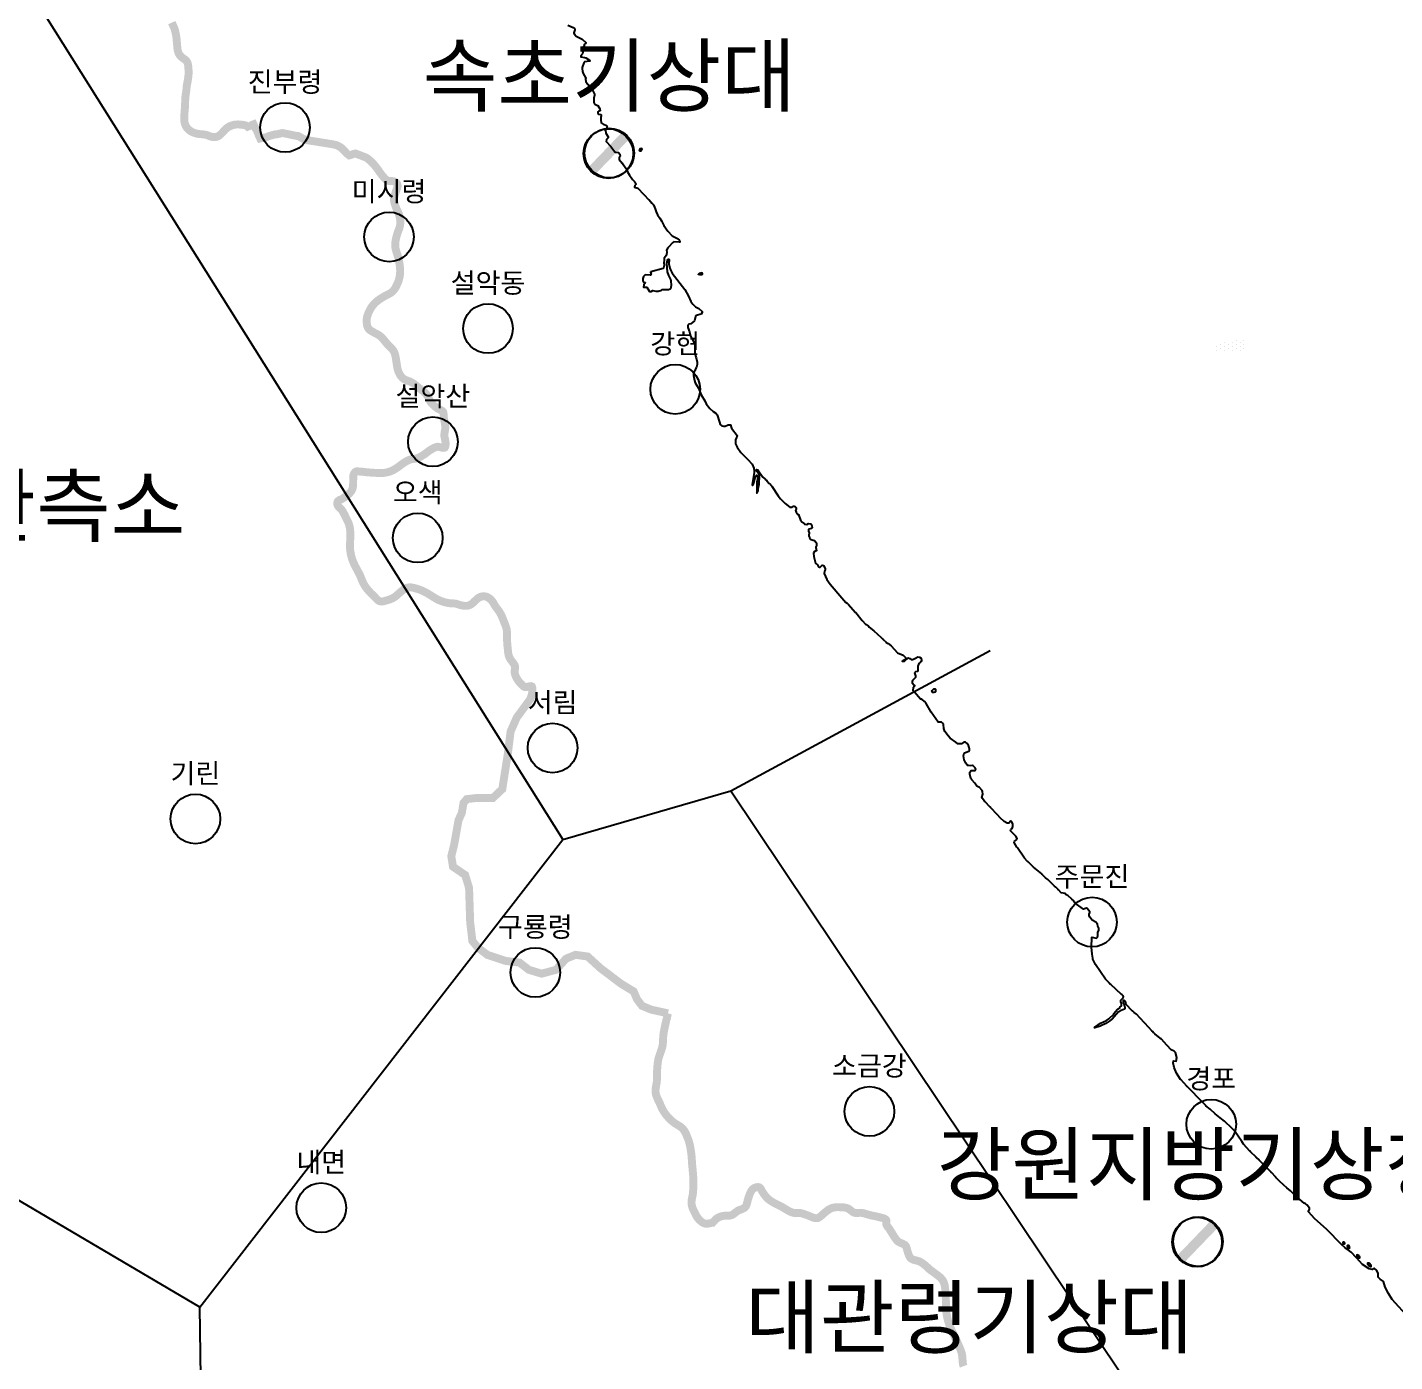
# Model space of a CAD drawing. Header units: millimetres. Extents: x -954552 to 1497340, y -301250 to 736091.
# Drawn here: x 307355 to 376307, y 468051 to 535335 of the extents above; entities that cross this region are included whole.
import ezdxf
from ezdxf.enums import TextEntityAlignment as Align

# ---------------------------------------------------------------- set-up
doc = ezdxf.new("R2010")
doc.units = ezdxf.units.MM
for name, color, linetype in [('2121', 7, 'Continuous'), ('2122', 7, 'Continuous'), ('2411', 7, 'Continuous'), ('AWS', 4, 'Continuous'), ('AWS명', 2, 'Continuous'), ('EL', 2, 'Continuous'), ('Point', 1, 'Continuous'), ('관측소명', 3, 'Continuous'), ('기상청', 1, 'Continuous'), ('티센', 6, 'Continuous')]:
    doc.layers.add(name, color=color, linetype=linetype)
doc.styles.get("Standard").update_dxf_attribs({"font": ''})
doc.styles.get('Standard').set_extended_font_data('Gulim')

# ---------------------------------------------------------------- blocks, each defined once
blk = doc.blocks.new('관측소(기상청)')
at = {"layer": '기상청', "const_width": 500}
blk.add_lwpolyline([(821, 874), (-914, -926)], dxfattribs=at)
at = {"layer": '기상청'}
blk.add_circle((-46, -26), 1250, dxfattribs=at)

msp = doc.modelspace()

# ---------------------------------------------------------------- linework, layer by layer
at = {"color": 0}
for p, q in [((367328, 519230), (367328, 519230)), ((367525, 519328), (367525, 519328)), ((367722, 519427), (367722, 519427)), ((367722, 519230), (367722, 519230)), ((367919, 519328), (367919, 519328)), ((368116, 519427), (368116, 519427)), ((368116, 519230), (368116, 519230)), ((368313, 519525), (368313, 519525)), ((368313, 519328), (368313, 519328)), ((368510, 519427), (368510, 519427)), ((368510, 519230), (368510, 519230)), ((368706, 519525), (368706, 519525)), ((368706, 519328), (368706, 519328)), ((367328, 519033), (367328, 519033)), ((367525, 519131), (367525, 519131)), ((367722, 519033), (367722, 519033)), ((367919, 519131), (367919, 519131)), ((368116, 519033), (368116, 519033)), ((368313, 519131), (368313, 519131)), ((368510, 519033), (368510, 519033)), ((368706, 519131), (368706, 519131))]:
    msp.add_line(p, q, dxfattribs=at)
at = {"layer": '2121', "color": 7}
for points in [[(334609, 535439), (334886, 535319), (334943, 535273), (334968, 535246), (334969, 535208), (334923, 535115), (334915, 535057), (334929, 535000), (335031, 534884), (335342, 534744), (335530, 534555), (335518, 534530), (335431, 534473), (335440, 534366), (335316, 534302), (335318, 534177), (335370, 534059), (335347, 534006), (335282, 533924), (335265, 533890), (335274, 533845), (335445, 533815), (335512, 533792), (335702, 533678), (335728, 533643), (335728, 533625), (335459, 533604), (335460, 533592), (335411, 533541), (335334, 533316), (335328, 533258), (335328, 533258), (335349, 533109), (335376, 533009), (335512, 532768), (335506, 532714), (335514, 532612), (335617, 532457), (335738, 532344), (335750, 532344), (335784, 532302), (335958, 531963), (335964, 531920), (335917, 531756), (335914, 531537), (335953, 531470), (335985, 531439), (336129, 531391), (336220, 531224), (336234, 531131), (336221, 531117), (336181, 531110), (336129, 531073), (336117, 531054), (336118, 531003), (336143, 530966), (336173, 530951), (336275, 530941), (336294, 530926), (336299, 530869), (336282, 530787), (336274, 530663), (336293, 530516), (336293, 530516), (336294, 530513), (336392, 530454), (336415, 530450), (336558, 530382), (336599, 530312), (336556, 530255), (336556, 530231), (336544, 530230), (336485, 530175), (336507, 530151), (336523, 529998), (336638, 529819), (336639, 529769), (336553, 529687), (336549, 529574), (336785, 529328), (336989, 529060), (337008, 529045), (337158, 529017), (337235, 528946), (337243, 528836), (337227, 528833), (337194, 528780), (337208, 528667), (337345, 528492), (337362, 528486), (337362, 528474), (337579, 528175), (337620, 528043), (337718, 527875), (337831, 527721), (337831, 527721), (337876, 527657), (337976, 527554), (338016, 527494), (338037, 527407), (337992, 527368), (337979, 527276), (338140, 527222), (338430, 526919), (338451, 526909), (338694, 526641), (338706, 526638), (338847, 526465), (338860, 526463), (338860, 526450), (338924, 526379), (338981, 526270), (339007, 526177), (339068, 526026), (339138, 525889), (339255, 525719), (339332, 525577), (339346, 525575), (339354, 525542), (339460, 525348), (339659, 525058), (339876, 524827), (340169, 524676), (340217, 524633), (340262, 524534), (340262, 524509), (340250, 524506), (340250, 524506), (339951, 524516), (339913, 524491), (339913, 524478), (339900, 524478), (339677, 524233), (339649, 524218), (339588, 524091), (339597, 523992), (339592, 523879), (339580, 523867), (339581, 523848), (339477, 523689), (339461, 523603), (339450, 523452), (339464, 523319), (339449, 523295), (339430, 523186), (339417, 523170), (338789, 523009), (338777, 522993), (338810, 522871), (338767, 522830), (338511, 522851), (338425, 522771), (338389, 522677), (338391, 522552), (338430, 522490), (338505, 522470), (338518, 522454), (338496, 522432), (338497, 522413), (338497, 522413), (338444, 522359), (338419, 522235), (338459, 522241), (338597, 522231), (338726, 522008), (338807, 522016), (338893, 522067), (339057, 522032), (339169, 522034), (339330, 522087), (339361, 522110), (339692, 522119), (339773, 522154), (339815, 522214), (339832, 522327), (339824, 522534), (339809, 522620), (339699, 522818), (339645, 523005), (339600, 523448), (339653, 523636), (339665, 523649), (339702, 523646), (339722, 523625), (339701, 523412), (339749, 523188), (339781, 523101), (339865, 522943), (340505, 522108), (340698, 521774), (340821, 521507), (340821, 521507), (340918, 521372), (341057, 521249), (341222, 521164), (341380, 521011), (341381, 520948), (341333, 520879), (341084, 520806), (341084, 520793), (341066, 520774), (341053, 520774), (341047, 520754), (340995, 520529), (340813, 520386), (340719, 520362), (340680, 520336), (340668, 520292), (340663, 520195), (340748, 519974), (340796, 519757), (340983, 519423), (341010, 519324), (341008, 519065), (341018, 518886), (341081, 518673), (341138, 518457), (341136, 518334), (341105, 518200), (341036, 518082), (341036, 518063), (341011, 518020), (340977, 517985), (340977, 517985), (340954, 517823), (340953, 517782), (340994, 517534), (341037, 517406), (341198, 517146), (341336, 516811), (341523, 516494), (341593, 516353), (341772, 516122), (341938, 515959), (342070, 515886), (342146, 515800), (342256, 515421), (342299, 515310), (342375, 515243), (342457, 515219), (342551, 515227), (342699, 515285), (342818, 515284), (342858, 515125), (343153, 514750), (343129, 514667), (343110, 514648), (343063, 514529), (343063, 514351), (343072, 514335), (343150, 514165), (343341, 513900), (343660, 513570), (343679, 513563), (343685, 513544), (343685, 513544), (343909, 513310), (343994, 513109), (344007, 512956), (344010, 512881), (343907, 512273), (343916, 512231), (343954, 512267), (343989, 512360), (344052, 512616), (344065, 512628), (344082, 512685), (344131, 512749), (344175, 512734), (344183, 512708), (344184, 512543), (344144, 512411), (344146, 512105), (344135, 512024), (344150, 511849), (344207, 511956), (344206, 512056), (344264, 512296), (344281, 512732), (344268, 512745), (344249, 512814), (344128, 512961), (344120, 513042), (344195, 513018), (344452, 512660), (344543, 512565), (344555, 512565), (344555, 512565), (344593, 512516), (344605, 512516), (344631, 512479), (344643, 512479), (344649, 512460), (344765, 512336), (344820, 512294), (344827, 512274), (344839, 512274), (344895, 512203), (345212, 511712), (345343, 511552), (345417, 511474), (345474, 511430), (345474, 511417), (345568, 511324), (345809, 511141), (345916, 511136), (345983, 511188), (346030, 511185), (346078, 511167), (346114, 511127), (346120, 511084), (346119, 511045), (346104, 511010), (346097, 510977), (346103, 510932), (346126, 510890), (346172, 510823), (346215, 510773), (346241, 510773), (346241, 510773), (346352, 510485), (346429, 510384), (346539, 510297), (346549, 510276), (346656, 510268), (346754, 510323), (346861, 510306), (346887, 510266), (346919, 510198), (346927, 510098), (346915, 510098), (346915, 510079), (346897, 510060), (346759, 510033), (346747, 510020), (346743, 509933), (346788, 509851), (346789, 509796), (346765, 509758), (346772, 509684), (346785, 509671), (346819, 509549), (346862, 509510), (347051, 509463), (347124, 509378), (347154, 509302), (347156, 509171), (347121, 509135), (347120, 509101), (347154, 508930), (347048, 508900), (347048, 508900), (347000, 508825), (347009, 508650), (347109, 508321), (347219, 508210), (347225, 508191), (347293, 508111), (347343, 508119), (347435, 508213), (347499, 508199), (347589, 508041), (347590, 507972), (347547, 507916), (347543, 507791), (347673, 507499), (347846, 507253), (348427, 506562), (348637, 506329), (348660, 506325), (348660, 506312), (348700, 506293), (348759, 506224), (349102, 505852), (349140, 505823), (349446, 505431), (349644, 505228), (349656, 505229), (349656, 505216), (349765, 505137), (349777, 505137), (349802, 505087), (350044, 504898), (350044, 504898), (350404, 504564), (350497, 504483), (350509, 504484), (350516, 504465), (350659, 504334), (350672, 504334), (350672, 504322), (350773, 504257), (350919, 504139), (351231, 503794), (351527, 503677), (351648, 503545), (351648, 503507), (351575, 503428), (351521, 503406), (351475, 503371), (351595, 503375), (351767, 503534), (351853, 503509), (351924, 503459), (351993, 503457), (352038, 503468), (352217, 503567), (352241, 503590), (352353, 503582), (352429, 503528), (352438, 503403), (352426, 503364), (352396, 503337), (352396, 503324), (352309, 503263), (352309, 503263), (352261, 503117), (352253, 502869), (352241, 502856), (352141, 502835), (352105, 502803), (352100, 502780), (352146, 502635), (352141, 502548), (351993, 502395), (351975, 502351), (351976, 502289), (352078, 502165), (352091, 502166), (352098, 502147), (352098, 502116), (352025, 502027), (352016, 501919), (352088, 501810)], [(377045, 470240), (376188, 471178), (375997, 471484), (375822, 471800), (375746, 472090), (375577, 472204), (375479, 472308), (375479, 472499), (375402, 472652), (375266, 472772), (375266, 472772), (375179, 472693), (375179, 472693), (375015, 472727), (374680, 472953), (374680, 472953), (374381, 473283), (374115, 473569), (373792, 473802), (373638, 473941), (372866, 474730), (372289, 475246), (371968, 475599), (371955, 475624), (372012, 475746), (372018, 475799), (371903, 475937), (371866, 475952), (371816, 476002), (371746, 476044), (371518, 476221), (371371, 476350), (371048, 476671), (370865, 476820), (370726, 476958), (370497, 477153), (370331, 477325), (370319, 477353), (370097, 477593), (370084, 477596), (370084, 477608), (369899, 477796), (369887, 477796), (369874, 477822), (369747, 477953), (369734, 477953), (369734, 477965), (369734, 477965), (369722, 477965), (369475, 478208), (369474, 478220), (369335, 478346), (369323, 478346), (369316, 478365), (369043, 478637), (369042, 478649), (369011, 478673), (368692, 479026), (368593, 479147), (368233, 479683), (368118, 479815), (367730, 480176), (367513, 480344), (367251, 480541), (367003, 480788), (366788, 480959), (366788, 480972), (366642, 481104), (365836, 481919), (365823, 481922), (365823, 481935), (365530, 482272), (365510, 482283), (365313, 482590), (365184, 482890), (365144, 483122), (365153, 483223), (365288, 483197), (365322, 483395), (365259, 483647), (365183, 483709), (365038, 483781), (364843, 483986), (364816, 484004), (364816, 484016), (364543, 484314), (364530, 484317), (364524, 484336), (364488, 484353), (364481, 484371), (364219, 484580), (364147, 484656), (364135, 484656), (364128, 484675), (364065, 484727), (363911, 484895), (363480, 485371), (363292, 485566), (363172, 485651), (363096, 485730), (363084, 485729), (363077, 485748), (362775, 486057), (362752, 486161), (362690, 486247), (362657, 486256), (362619, 486264), (362608, 486161), (362647, 486105), (362686, 485956), (362686, 485956), (362705, 485931), (362707, 485844), (362685, 485824), (362509, 485766), (362403, 485683), (362378, 485683), (362058, 485328), (362046, 485328), (361937, 485235), (361750, 485104), (361453, 484962), (361194, 484878), (361168, 484888), (361179, 484911), (361481, 485125), (361779, 485249), (361885, 485346), (361940, 485381), (362106, 485535), (362106, 485547), (362143, 485585), (362142, 485611), (362332, 485822), (362456, 485897), (362456, 485922), (362530, 485998), (362539, 486080), (362540, 486116), (362520, 486154), (362502, 486166), (362495, 486191), (362495, 486191), (362500, 486278), (362617, 486399), (362635, 486468), (362622, 486495), (362571, 486548), (362526, 486572), (361997, 487074), (361963, 487083), (361944, 487125), (361931, 487125), (361931, 487138), (361726, 487345), (361229, 488086), (361093, 488355), (361084, 488397), (361049, 488591), (361015, 488957), (361032, 489442), (361039, 489448), (361277, 489408), (361320, 489453), (361344, 489532), (361341, 489691), (361383, 489804), (361387, 489910), (361336, 490003), (361329, 490106), (361233, 490214), (361050, 490308), (361050, 490320), (360929, 490472), (360929, 490472), (360909, 490548), (360908, 490621), (360938, 490703), (360931, 490734), (360797, 490909), (360772, 490915), (360660, 490892), (360614, 490868), (360269, 491127), (360260, 491146), (360128, 491263), (360122, 491282), (360028, 491375), (359822, 491556), (359739, 491584), (359709, 491629), (359708, 491655), (359698, 491664), (359497, 491699), (359361, 491843), (359343, 491848), (359337, 491868), (359216, 491982), (359155, 492025), (358813, 492356), (358706, 492444), (358536, 492617), (358524, 492617), (358511, 492642), (358097, 492989), (357825, 493254), (357825, 493254), (357812, 493254), (357799, 493279), (357779, 493289), (357641, 493446), (357281, 493967), (357268, 493970), (357249, 493997), (357121, 494224), (357133, 494299), (357238, 494363), (357268, 494425), (357203, 494543), (357159, 494602), (356937, 494814), (356948, 494883), (357016, 494941), (357046, 495034), (357044, 495159), (357005, 495271), (356967, 495311), (356929, 495307), (356856, 495206), (356762, 495204), (356610, 495294), (356408, 495471), (356281, 495632), (355932, 495995), (355919, 495994), (355919, 496007), (355906, 496010), (355640, 496294), (355640, 496294), (355627, 496294), (355621, 496313), (355499, 496463), (355486, 496504), (355533, 496673), (355525, 496798), (355499, 496851), (355378, 497002), (355241, 497064), (355144, 497223), (354985, 497385), (354941, 497463), (354880, 497669), (354879, 497775), (354959, 497864), (355152, 497867), (355189, 497933), (355150, 497995), (355057, 498097), (355011, 498106), (354924, 498098), (354811, 498105), (354771, 498119), (354678, 498237), (354594, 498402), (354566, 498601), (354595, 498733), (354620, 498758), (354837, 498836), (354868, 498880), (354873, 498943), (354873, 498943), (354857, 499027), (354820, 499114), (354749, 499214), (354668, 499287), (354580, 499282), (354455, 499202), (354275, 499208), (354174, 499291), (353890, 499490), (353795, 499603), (353628, 499835), (353569, 499984), (353554, 500178), (353509, 500253), (353452, 500305), (353302, 500293), (353283, 500302), (352932, 500796), (352681, 501239), (352590, 501344), (352455, 501450), (352397, 501464), (352088, 501810)]]:
    msp.add_lwpolyline(points, dxfattribs=at)
at = {"layer": '2122', "color": 7}
for points in [[(336258, 532713), (336175, 532729), (336169, 532692), (336221, 532596), (336321, 532601), (336320, 532626), (336288, 532706), (336258, 532713), (336258, 532713)], [(338282, 529210), (338236, 529204), (338218, 529182), (338212, 529163), (338238, 529116), (338307, 529112), (338313, 529131), (338350, 529156), (338355, 529200), (338349, 529218), (338282, 529210), (338282, 529210)], [(341183, 522897), (341255, 522866), (341391, 522867), (341410, 522883), (341409, 522902), (341371, 522948), (341236, 522921), (341183, 522897), (341183, 522897)], [(352985, 501887), (353069, 501983), (353138, 501981), (353150, 501959), (353159, 501822), (353141, 501806), (353060, 501789), (353003, 501800), (352972, 501841), (352985, 501887), (352985, 501887)], [(373796, 474032), (373782, 474058), (373757, 474072), (373722, 474072), (373698, 474054), (373698, 474023), (373715, 473995), (373762, 473984), (373792, 474009), (373794, 474035), (373794, 474035)], [(374014, 473843), (374024, 473781), (374011, 473755), (373968, 473760), (373941, 473790), (373922, 473885), (373928, 473904), (373940, 473917), (373978, 473917), (374014, 473843), (374014, 473843)], [(374526, 473377), (374504, 473406), (374404, 473443), (374404, 473399), (374423, 473353), (374469, 473306), (374500, 473288), (374544, 473282), (374550, 473320), (374526, 473377), (374526, 473377)], [(375015, 472888), (375088, 472850), (375119, 472854), (375119, 472898), (375023, 473009), (374935, 473014), (374929, 472983), (375015, 472888), (375015, 472888)]]:
    msp.add_lwpolyline(points, dxfattribs=at)
at = {"layer": '2411', "const_width": 400}
for points in [[(314637, 535572), (314658, 535526), (314680, 535481), (314702, 535436), (314723, 535390), (314742, 535345), (314761, 535298), (314771, 535270), (314787, 535223), (314801, 535175), (314814, 535127), (314826, 535078), (314826, 535078), (314837, 535029), (314846, 534980), (314855, 534931), (314862, 534881), (314869, 534831), (314876, 534781), (314880, 534747), (314886, 534698), (314890, 534648), (314895, 534598), (314899, 534548), (314903, 534498), (314907, 534462), (314910, 534412), (314914, 534361), (314918, 534311), (314924, 534261), (314931, 534212), (314942, 534164), (314948, 534143), (314961, 534094), (314978, 534046), (314998, 534000), (315022, 533959), (315051, 533919), (315085, 533882), (315122, 533847), (315160, 533814), (315165, 533810), (315206, 533779), (315248, 533750), (315290, 533721), (315330, 533691), (315365, 533658), (315369, 533653), (315396, 533614), (315396, 533614), (315419, 533571), (315437, 533524), (315451, 533476), (315461, 533425), (315469, 533374), (315474, 533321), (315477, 533269), (315478, 533253), (315483, 533203), (315487, 533154), (315488, 533104), (315488, 533054), (315486, 533003), (315483, 532953), (315478, 532903), (315473, 532853), (315467, 532803), (315464, 532784), (315458, 532734), (315450, 532685), (315442, 532636), (315433, 532587), (315423, 532538), (315413, 532488), (315403, 532439), (315394, 532390), (315385, 532341), (315385, 532338), (315384, 532288), (315381, 532238), (315376, 532189), (315371, 532139), (315364, 532089), (315356, 532040), (315349, 531990), (315341, 531941), (315341, 531941), (315334, 531891), (315327, 531841), (315321, 531792), (315318, 531742), (315316, 531692), (315315, 531642), (315314, 531592), (315312, 531542), (315311, 531492), (315310, 531442), (315309, 531392), (315308, 531357), (315304, 531307), (315300, 531257), (315295, 531207), (315291, 531157), (315286, 531108), (315282, 531058), (315279, 531008), (315276, 530958), (315274, 530908), (315274, 530881), (315270, 530830), (315268, 530779), (315266, 530728), (315266, 530678), (315269, 530628), (315275, 530578), (315284, 530530), (315294, 530494), (315309, 530446), (315327, 530399), (315350, 530354), (315376, 530311), (315396, 530284), (315426, 530244), (315426, 530244), (315460, 530206), (315496, 530172), (315536, 530140), (315577, 530111), (315606, 530093), (315649, 530068), (315694, 530046), (315740, 530026), (315787, 530009), (315836, 529994), (315885, 529981), (315899, 529978), (315947, 529967), (315996, 529959), (316046, 529953), (316096, 529948), (316146, 529944), (316196, 529939), (316246, 529934), (316296, 529928), (316345, 529919), (316388, 529910), (316435, 529892), (316481, 529872), (316528, 529853), (316575, 529836), (316622, 529822), (316626, 529822), (316676, 529811), (316728, 529804), (316779, 529801), (316831, 529803), (316880, 529810), (316928, 529823), (316959, 529835), (317001, 529858), (317001, 529858), (317042, 529886), (317081, 529919), (317118, 529955), (317135, 529971), (317171, 530006), (317205, 530043), (317239, 530081), (317272, 530119), (317306, 530156), (317341, 530192), (317377, 530226), (317414, 530256), (317455, 530285), (317498, 530312), (317542, 530336), (317587, 530358), (317634, 530377), (317682, 530392), (317706, 530399), (317754, 530413), (317803, 530424), (317853, 530431), (317903, 530436), (317954, 530438), (318004, 530438), (318055, 530434), (318105, 530429), (318120, 530426), (318174, 530424), (318228, 530418), (318280, 530410), (318331, 530398), (318379, 530381), (318422, 530359), (318459, 530331), (318467, 530324), (318760, 530444), (318806, 530346), (318873, 530215), (318930, 530139), (318964, 530051), (319009, 529953), (319010, 529920), (319066, 529811), (319100, 529734), (319243, 529770), (319342, 529771), (319419, 529805), (319506, 529840), (319583, 529863), (319736, 529909), (319824, 529933), (319956, 529946), (320153, 529993), (320230, 530005), (320926, 529861), (321025, 529852), (321169, 529766), (321291, 529702), (321490, 529639), (321567, 529629), (322759, 529438), (322946, 529397), (323068, 529333), (323191, 529258), (323302, 529149), (323347, 529095), (323403, 529041), (323459, 528976), (323592, 528879), (323669, 528902), (323735, 528925), (323822, 528959), (323910, 528972), (324413, 528778), (324435, 528768), (324478, 528743), (324478, 528743), (324520, 528713), (324560, 528681), (324599, 528646), (324622, 528625), (324660, 528593), (324698, 528560), (324734, 528526), (324768, 528490), (324802, 528453), (324835, 528416), (324868, 528377), (324899, 528338), (324931, 528298), (324961, 528258), (324992, 528218), (325002, 528204), (325032, 528163), (325061, 528122), (325090, 528081), (325118, 528040), (325147, 527999), (325176, 527958), (325206, 527918), (325237, 527879), (325270, 527842), (325274, 527837), (325307, 527797), (325341, 527758), (325376, 527720), (325413, 527685), (325451, 527653), (325491, 527625), (325534, 527601), (325539, 527599), (325588, 527589), (325639, 527585), (325639, 527585), (325691, 527584), (325743, 527582), (325794, 527578), (325842, 527569), (325886, 527551), (325929, 527523), (325967, 527488), (325998, 527448), (326015, 527416), (326026, 527373), (326026, 527326), (326018, 527278), (326003, 527227), (325984, 527176), (325963, 527124), (325947, 527083), (325932, 527034), (325917, 526985), (325901, 526937), (325886, 526888), (325872, 526840), (325860, 526791), (325851, 526743), (325846, 526694), (325845, 526668), (325846, 526619), (325852, 526569), (325860, 526520), (325872, 526471), (325885, 526422), (325900, 526374), (325917, 526325), (325926, 526301), (325944, 526254), (325963, 526208), (325984, 526162), (325984, 526162), (326005, 526117), (326026, 526071), (326047, 526025), (326067, 525979), (326085, 525933), (326096, 525900), (326111, 525852), (326124, 525803), (326135, 525753), (326145, 525703), (326153, 525653), (326159, 525603), (326162, 525553), (326164, 525503), (326163, 525453), (326159, 525403), (326157, 525384), (326149, 525336), (326138, 525288), (326125, 525240), (326109, 525193), (326092, 525145), (326075, 525098), (326056, 525051), (326038, 525003), (326021, 524955), (326005, 524908), (326001, 524895), (325987, 524846), (325974, 524796), (325961, 524747), (325949, 524697), (325939, 524648), (325929, 524598), (325921, 524548), (325915, 524498), (325915, 524498), (325910, 524448), (325907, 524399), (325906, 524349), (325908, 524300), (325912, 524250), (325913, 524242), (325921, 524194), (325931, 524146), (325944, 524098), (325958, 524050), (325973, 524002), (325989, 523954), (326005, 523906), (326021, 523858), (326036, 523810), (326041, 523794), (326053, 523745), (326066, 523697), (326077, 523648), (326088, 523599), (326098, 523550), (326108, 523501), (326116, 523452), (326124, 523402), (326129, 523359), (326136, 523309), (326143, 523259), (326148, 523209), (326152, 523159), (326154, 523109), (326155, 523059), (326154, 523009), (326151, 522959), (326150, 522938), (326146, 522888), (326141, 522838), (326141, 522838), (326134, 522788), (326125, 522738), (326114, 522689), (326102, 522640), (326088, 522591), (326072, 522544), (326054, 522496), (326035, 522450), (326015, 522404), (326000, 522374), (325980, 522327), (325958, 522281), (325935, 522236), (325910, 522192), (325883, 522149), (325853, 522108), (325822, 522069), (325789, 522033), (325762, 522007), (325725, 521976), (325686, 521947), (325644, 521920), (325601, 521895), (325556, 521872), (325511, 521849), (325465, 521826), (325419, 521803), (325374, 521780), (325367, 521776), (325324, 521750), (325280, 521724), (325237, 521698), (325194, 521671), (325151, 521643), (325109, 521615), (325068, 521586), (325068, 521586), (325027, 521557), (324988, 521526), (324950, 521494), (324913, 521460), (324877, 521426), (324844, 521390), (324831, 521375), (324797, 521337), (324766, 521298), (324736, 521258), (324708, 521216), (324681, 521174), (324656, 521130), (324633, 521085), (324613, 521042), (324589, 520997), (324567, 520950), (324546, 520903), (324528, 520854), (324511, 520806), (324496, 520757), (324484, 520707), (324475, 520657), (324469, 520608), (324466, 520558), (324467, 520509), (324470, 520465), (324473, 520412), (324479, 520360), (324488, 520309), (324502, 520259), (324521, 520212), (324544, 520168), (324572, 520127), (324586, 520111), (324621, 520078), (324621, 520078), (324661, 520048), (324705, 520021), (324749, 519996), (324792, 519970), (324836, 519946), (324881, 519922), (324925, 519899), (324970, 519876), (325014, 519852), (325057, 519828), (325099, 519801), (325123, 519785), (325161, 519754), (325197, 519721), (325233, 519686), (325267, 519650), (325301, 519613), (325333, 519574), (325365, 519536), (325397, 519496), (325429, 519457), (325461, 519418), (325492, 519378), (325510, 519357), (325547, 519322), (325584, 519287), (325621, 519252), (325657, 519216), (325692, 519180), (325726, 519144), (325759, 519106), (325789, 519067), (325817, 519027), (325823, 519018), (325845, 518975), (325865, 518930), (325865, 518930), (325882, 518884), (325897, 518837), (325910, 518789), (325921, 518740), (325931, 518690), (325939, 518640), (325947, 518589), (325955, 518539), (325962, 518488), (325970, 518437), (325978, 518386), (325979, 518379), (325987, 518329), (325994, 518279), (326002, 518229), (326011, 518179), (326021, 518131), (326033, 518082), (326047, 518035), (326053, 518019), (326071, 517971), (326090, 517924), (326112, 517877), (326137, 517832), (326164, 517789), (326193, 517747), (326225, 517708), (326259, 517672), (326295, 517638), (326311, 517625), (326351, 517598), (326394, 517574), (326438, 517553), (326485, 517534), (326532, 517516), (326580, 517498), (326580, 517498), (326628, 517480), (326676, 517461), (326719, 517441), (326761, 517415), (326803, 517388), (326844, 517359), (326884, 517330), (326924, 517299), (326963, 517268), (327001, 517236), (327040, 517203), (327078, 517171), (327116, 517138), (327127, 517129), (327168, 517099), (327209, 517069), (327250, 517039), (327290, 517009), (327329, 516977), (327367, 516945), (327404, 516912), (327440, 516877), (327473, 516840), (327487, 516823), (327514, 516782), (327539, 516739), (327562, 516695), (327584, 516649), (327606, 516604), (327628, 516558), (327651, 516514), (327676, 516470), (327697, 516436), (327728, 516397), (327761, 516359), (327795, 516323), (327795, 516323), (327830, 516288), (327867, 516254), (327906, 516221), (327945, 516189), (327985, 516158), (328026, 516128), (328067, 516099), (328071, 516096), (328121, 516073), (328172, 516051), (328220, 516028), (328264, 516003), (328301, 515973), (328327, 515938), (328329, 515933), (328341, 515888), (328345, 515838), (328344, 515786), (328343, 515757), (328349, 515707), (328357, 515657), (328365, 515608), (328374, 515558), (328384, 515509), (328393, 515459), (328402, 515410), (328410, 515360), (328418, 515311), (328424, 515262), (328428, 515212), (328431, 515163), (328431, 515132), (328426, 515082), (328419, 515032), (328411, 514983), (328402, 514933), (328402, 514933), (328395, 514883), (328388, 514834), (328384, 514784), (328383, 514744), (328390, 514695), (328399, 514645), (328410, 514596), (328422, 514547), (328432, 514498), (328440, 514448), (328444, 514399), (328444, 514391), (328446, 514333), (328444, 514277), (328438, 514224), (328424, 514179), (328403, 514146), (328371, 514132), (328329, 514130), (328280, 514138), (328227, 514151), (328170, 514166), (328112, 514179), (328056, 514186), (328050, 514187), (328002, 514178), (327954, 514164), (327908, 514146), (327861, 514126), (327816, 514103), (327771, 514078), (327737, 514058), (327694, 514033), (327652, 514006), (327611, 513978), (327570, 513949), (327570, 513949), (327530, 513919), (327490, 513888), (327485, 513884), (327446, 513853), (327405, 513824), (327364, 513795), (327322, 513767), (327279, 513741), (327236, 513716), (327192, 513693), (327173, 513683), (327129, 513660), (327084, 513638), (327038, 513618), (326991, 513601), (326949, 513588), (326900, 513579), (326850, 513573), (326800, 513568), (326750, 513562), (326704, 513554), (326657, 513540), (326611, 513523), (326565, 513502), (326520, 513480), (326476, 513456), (326432, 513430), (326389, 513403), (326351, 513378), (326309, 513351), (326268, 513322), (326228, 513293), (326188, 513263), (326147, 513233), (326107, 513203), (326067, 513174), (326067, 513174), (326026, 513145), (325998, 513126), (325956, 513099), (325913, 513072), (325870, 513046), (325827, 513021), (325783, 512998), (325737, 512977), (325706, 512963), (325659, 512944), (325612, 512927), (325564, 512913), (325516, 512900), (325467, 512889), (325427, 512882), (325378, 512874), (325329, 512867), (325279, 512863), (325229, 512861), (325179, 512860), (325129, 512860), (325078, 512862), (325028, 512864), (324978, 512866), (324945, 512868), (324895, 512870), (324845, 512872), (324795, 512874), (324745, 512877), (324695, 512881), (324645, 512885), (324595, 512889), (324546, 512894), (324496, 512898), (324456, 512902), (324406, 512908), (324406, 512908), (324356, 512913), (324306, 512919), (324257, 512924), (324207, 512929), (324157, 512933), (324107, 512935), (324089, 512936), (324035, 512944), (323984, 512948), (323937, 512940), (323926, 512936), (323885, 512909), (323852, 512870), (323825, 512824), (323824, 512821), (323806, 512776), (323795, 512729), (323791, 512678), (323790, 512626), (323790, 512574), (323790, 512556), (323787, 512504), (323786, 512452), (323785, 512400), (323785, 512348), (323783, 512296), (323780, 512245), (323776, 512195), (323769, 512145), (323758, 512097), (323745, 512051), (323726, 512007), (323715, 511985), (323689, 511943), (323659, 511904), (323626, 511866), (323626, 511866), (323591, 511829), (323553, 511794), (323538, 511781), (323501, 511748), (323463, 511717), (323423, 511687), (323382, 511658), (323340, 511630), (323298, 511603), (323255, 511576), (323225, 511556), (323175, 511533), (323124, 511511), (323076, 511486), (323036, 511458), (323006, 511423), (322994, 511400), (322984, 511352), (322985, 511300), (322988, 511285), (323000, 511240), (323022, 511198), (323051, 511158), (323087, 511121), (323125, 511084), (323164, 511047), (323202, 511009), (323212, 510999), (323239, 510957), (323265, 510915), (323290, 510872), (323314, 510828), (323337, 510783), (323360, 510738), (323382, 510693), (323403, 510648), (323403, 510648), (323422, 510605), (323446, 510560), (323469, 510515), (323491, 510470), (323512, 510425), (323533, 510379), (323552, 510333), (323570, 510286), (323585, 510239), (323599, 510191), (323610, 510143), (323620, 510094), (323627, 510045), (323632, 509995), (323636, 509946), (323639, 509895), (323641, 509845), (323641, 509794), (323641, 509744), (323641, 509693), (323640, 509642), (323640, 509620), (323639, 509570), (323638, 509520), (323636, 509470), (323634, 509420), (323631, 509369), (323629, 509319), (323627, 509269), (323626, 509219), (323626, 509169), (323626, 509119), (323628, 509070), (323631, 509020), (323633, 509002), (323638, 508952), (323638, 508952), (323645, 508903), (323653, 508853), (323662, 508804), (323672, 508755), (323683, 508706), (323695, 508657), (323709, 508609), (323721, 508567), (323736, 508520), (323752, 508473), (323770, 508426), (323788, 508380), (323808, 508335), (323828, 508289), (323850, 508244), (323872, 508199), (323894, 508154), (323917, 508110), (323940, 508065), (323964, 508021), (323988, 507976), (324012, 507932), (324035, 507887), (324059, 507843), (324082, 507798), (324105, 507753), (324127, 507708), (324143, 507677), (324161, 507630), (324179, 507584), (324198, 507537), (324217, 507490), (324236, 507444), (324256, 507398), (324276, 507353), (324298, 507308), (324298, 507308), (324312, 507283), (324336, 507239), (324362, 507196), (324389, 507154), (324417, 507113), (324446, 507072), (324476, 507032), (324507, 506993), (324540, 506954), (324573, 506916), (324606, 506878), (324641, 506841), (324676, 506805), (324712, 506770), (324749, 506735), (324786, 506700), (324823, 506667), (324849, 506644), (324884, 506602), (324920, 506561), (324956, 506521), (324994, 506485), (325033, 506452), (325073, 506424), (325115, 506402), (325159, 506388), (325168, 506386), (325215, 506381), (325264, 506384), (325313, 506392), (325364, 506405), (325414, 506420), (325454, 506433), (325502, 506445), (325551, 506459), (325599, 506474), (325599, 506474), (325647, 506491), (325693, 506510), (325739, 506530), (325784, 506553), (325828, 506577), (325871, 506603), (325882, 506610), (325922, 506639), (325960, 506670), (325998, 506703), (326035, 506737), (326072, 506771), (326109, 506805), (326147, 506838), (326167, 506855), (326206, 506888), (326247, 506921), (326287, 506953), (326329, 506984), (326371, 507012), (326414, 507037), (326458, 507058), (326503, 507074), (326520, 507079), (326567, 507089), (326616, 507093), (326665, 507094), (326715, 507091), (326765, 507085), (326816, 507075), (326867, 507063), (326917, 507049), (326967, 507034), (326996, 507024), (327044, 507011), (327091, 506997), (327091, 506997), (327138, 506980), (327185, 506962), (327231, 506943), (327277, 506923), (327322, 506901), (327368, 506879), (327413, 506856), (327457, 506832), (327492, 506814), (327536, 506790), (327579, 506765), (327622, 506739), (327665, 506712), (327708, 506686), (327750, 506659), (327792, 506632), (327835, 506605), (327878, 506578), (327920, 506552), (327964, 506527), (328007, 506503), (328051, 506480), (328096, 506458), (328141, 506438), (328151, 506433), (328197, 506414), (328244, 506397), (328291, 506380), (328339, 506364), (328387, 506350), (328436, 506337), (328485, 506326), (328534, 506315), (328583, 506306), (328633, 506299), (328646, 506297), (328646, 506297), (328696, 506293), (328746, 506290), (328796, 506288), (328846, 506285), (328896, 506282), (328945, 506277), (328994, 506265), (329042, 506251), (329090, 506235), (329138, 506219), (329186, 506204), (329234, 506190), (329282, 506180), (329312, 506175), (329363, 506168), (329415, 506164), (329466, 506164), (329517, 506166), (329567, 506173), (329615, 506184), (329662, 506200), (329666, 506202), (329708, 506224), (329749, 506251), (329788, 506281), (329827, 506315), (329864, 506350), (329902, 506386), (329931, 506413), (329968, 506448), (330005, 506483), (330043, 506517), (330082, 506548), (330123, 506576), (330162, 506596), (330208, 506616), (330208, 506616), (330257, 506632), (330307, 506642), (330357, 506646), (330406, 506644), (330455, 506637), (330503, 506624), (330551, 506605), (330596, 506581), (330639, 506553), (330664, 506535), (330702, 506505), (330737, 506472), (330770, 506435), (330800, 506396), (330829, 506354), (330856, 506311), (330883, 506267), (330909, 506222), (330935, 506178), (330962, 506134), (330970, 506120), (331001, 506081), (331032, 506041), (331062, 506002), (331092, 505961), (331121, 505921), (331150, 505880), (331174, 505842), (331199, 505799), (331223, 505755), (331246, 505711), (331268, 505666), (331289, 505621), (331309, 505574), (331328, 505528), (331346, 505481), (331346, 505481), (331364, 505434), (331381, 505387), (331391, 505360), (331411, 505313), (331431, 505267), (331450, 505220), (331468, 505173), (331485, 505126), (331500, 505078), (331513, 505030), (331524, 504982), (331527, 504966), (331534, 504917), (331538, 504867), (331540, 504817), (331541, 504767), (331541, 504717), (331541, 504666), (331540, 504616), (331540, 504592), (331542, 504542), (331544, 504492), (331546, 504442), (331548, 504392), (331551, 504342), (331554, 504292), (331558, 504242), (331562, 504192), (331566, 504142), (331572, 504093), (331578, 504043), (331581, 504021), (331585, 503970), (331590, 503919), (331595, 503868), (331601, 503817), (331601, 503817), (331608, 503767), (331618, 503718), (331629, 503669), (331644, 503621), (331660, 503575), (331681, 503530), (331690, 503512), (331716, 503470), (331744, 503429), (331774, 503388), (331805, 503348), (331819, 503328), (331851, 503288), (331881, 503247), (331909, 503205), (331932, 503161), (331941, 503138), (331949, 503091), (331949, 503042), (331944, 502992), (331937, 502940), (331931, 502889), (331928, 502838), (331928, 502826), (331935, 502776), (331946, 502727), (331960, 502679), (331978, 502631), (331998, 502585), (332020, 502540), (332043, 502499), (332067, 502456), (332094, 502413), (332123, 502372), (332154, 502332), (332186, 502294), (332186, 502294), (332221, 502257), (332257, 502222), (332274, 502207), (332310, 502166), (332348, 502128), (332388, 502096), (332430, 502073), (332465, 502065), (332512, 502068), (332562, 502078), (332594, 502085), (332652, 502100), (332711, 502113), (332763, 502115), (332799, 502098), (332803, 502092), (332815, 502045), (332817, 502017), (332822, 501968), (332824, 501918), (332822, 501868), (332817, 501818), (332810, 501768), (332800, 501718), (332788, 501669), (332774, 501620), (332758, 501571), (332741, 501523), (332736, 501508), (332721, 501463), (332033, 500527), (331726, 499828), (331586, 498710), (331306, 496922), (330831, 496475), (330021, 496475), (329518, 496419), (329350, 496223), (329266, 495720), (329099, 495357), (328875, 494099), (328735, 493540), (328819, 493009), (329434, 492590), (329630, 491947), (329686, 490214), (329797, 489264), (330077, 488929), (330552, 488565), (331474, 488258), (332173, 488174), (332648, 487811), (333011, 487699), (333291, 487615), (334017, 487811), (334520, 488370), (334996, 488565), (335610, 488482), (336253, 487895), (337287, 487112), (337930, 486721), (338098, 486330), (338349, 485994), (338824, 485799), (339662, 485615)], [(339662, 485615), (339647, 485567), (339635, 485517), (339625, 485465), (339615, 485414), (339613, 485402), (339600, 485354), (339587, 485305), (339574, 485257), (339563, 485208), (339551, 485160), (339540, 485111), (339530, 485062), (339520, 485013), (339519, 485011), (339508, 484962), (339498, 484913), (339487, 484865), (339477, 484815), (339468, 484766), (339459, 484717), (339450, 484668), (339442, 484618), (339435, 484569), (339428, 484519), (339425, 484496), (339425, 484496), (339421, 484446), (339418, 484396), (339416, 484346), (339414, 484295), (339412, 484245), (339409, 484195), (339407, 484145), (339403, 484096), (339398, 484046), (339394, 484011), (339384, 483962), (339372, 483914), (339359, 483866), (339345, 483818), (339330, 483771), (339314, 483723), (339297, 483676), (339281, 483628), (339264, 483581), (339248, 483533), (339231, 483486), (339216, 483438), (339201, 483390), (339188, 483342), (339176, 483294), (339175, 483292), (339166, 483243), (339158, 483194), (339150, 483145), (339144, 483095), (339138, 483045), (339132, 482996), (339128, 482946), (339123, 482896), (339120, 482846), (339117, 482796), (339117, 482796), (339114, 482746), (339113, 482730), (339111, 482680), (339109, 482630), (339108, 482580), (339107, 482530), (339106, 482480), (339106, 482430), (339105, 482380), (339104, 482330), (339103, 482280), (339101, 482230), (339099, 482180), (339097, 482151), (339089, 482101), (339081, 482051), (339071, 482001), (339062, 481951), (339053, 481901), (339045, 481851), (339039, 481802), (339034, 481752), (339032, 481703), (339033, 481655), (339035, 481636), (339042, 481588), (339052, 481540), (339066, 481492), (339081, 481445), (339099, 481398), (339118, 481351), (339139, 481305), (339160, 481259), (339183, 481213), (339206, 481167), (339229, 481122), (339229, 481122), (339238, 481104), (339256, 481058), (339275, 481011), (339295, 480965), (339315, 480919), (339336, 480873), (339357, 480828), (339380, 480783), (339403, 480739), (339428, 480696), (339455, 480654), (339456, 480651), (339484, 480609), (339512, 480568), (339542, 480528), (339573, 480488), (339605, 480450), (339638, 480412), (339671, 480375), (339691, 480354), (339725, 480317), (339760, 480282), (339796, 480247), (339832, 480213), (339870, 480179), (339908, 480147), (339941, 480120), (339982, 480090), (340024, 480062), (340067, 480036), (340111, 480009), (340154, 479983), (340198, 479957), (340240, 479930), (340281, 479902), (340321, 479872), (340321, 479872), (340359, 479841), (340394, 479808), (340394, 479807), (340426, 479770), (340457, 479731), (340485, 479690), (340511, 479647), (340536, 479603), (340559, 479558), (340581, 479513), (340601, 479466), (340620, 479418), (340638, 479371), (340644, 479354), (340663, 479308), (340681, 479261), (340698, 479214), (340713, 479167), (340727, 479119), (340741, 479070), (340753, 479022), (340764, 478973), (340775, 478924), (340785, 478874), (340794, 478825), (340802, 478775), (340810, 478725), (340816, 478682), (340824, 478633), (340831, 478583), (340837, 478534), (340843, 478484), (340848, 478435), (340853, 478385), (340857, 478335), (340860, 478285), (340860, 478285), (340864, 478235), (340867, 478185), (340870, 478135), (340873, 478085), (340876, 478035), (340879, 477994), (340884, 477945), (340889, 477895), (340894, 477845), (340899, 477795), (340904, 477745), (340909, 477695), (340913, 477646), (340918, 477596), (340922, 477546), (340926, 477496), (340930, 477446), (340933, 477396), (340936, 477346), (340938, 477297), (340940, 477247), (340941, 477197), (340941, 477182), (340942, 477132), (340943, 477082), (340943, 477032), (340943, 476982), (340942, 476932), (340941, 476882), (340939, 476832), (340936, 476782), (340934, 476732), (340930, 476682), (340927, 476632), (340922, 476582), (340917, 476532), (340917, 476532), (340912, 476482), (340910, 476463), (340900, 476413), (340889, 476363), (340879, 476313), (340868, 476264), (340859, 476214), (340852, 476165), (340848, 476116), (340847, 476067), (340847, 476041), (340852, 475992), (340861, 475943), (340872, 475895), (340886, 475847), (340903, 475799), (340922, 475752), (340943, 475705), (340965, 475659), (340989, 475614), (341004, 475588), (341024, 475541), (341046, 475495), (341069, 475449), (341093, 475404), (341119, 475360), (341147, 475318), (341177, 475278), (341209, 475240), (341243, 475204), (341280, 475170), (341285, 475166), (341323, 475131), (341363, 475098), (341406, 475069), (341450, 475044), (341450, 475044), (341496, 475025), (341543, 475011), (341551, 475010), (341598, 475005), (341646, 475006), (341696, 475012), (341746, 475023), (341796, 475035), (341847, 475048), (341886, 475057), (341910, 475056), (341943, 475094), (341977, 475132), (342011, 475169), (342046, 475205), (342082, 475239), (342121, 475270), (342129, 475275), (342170, 475302), (342214, 475325), (342260, 475346), (342307, 475364), (342356, 475379), (342405, 475392), (342441, 475400), (342491, 475406), (342541, 475410), (342592, 475411), (342643, 475411), (342694, 475412), (342744, 475414), (342793, 475420), (342840, 475429), (342847, 475431), (342891, 475451), (342934, 475475), (342934, 475475), (342975, 475503), (343016, 475532), (343056, 475563), (343096, 475595), (343137, 475626), (343178, 475656), (343191, 475666), (343239, 475686), (343288, 475705), (343337, 475723), (343385, 475742), (343432, 475762), (343476, 475784), (343516, 475809), (343551, 475837), (343578, 475874), (343601, 475915), (343620, 475960), (343636, 476007), (343650, 476056), (343663, 476107), (343675, 476159), (343688, 476210), (343702, 476260), (343707, 476275), (343724, 476327), (343742, 476380), (343761, 476433), (343781, 476486), (343802, 476538), (343825, 476587), (343849, 476634), (343876, 476678), (343906, 476717), (343938, 476752), (343973, 476782), (343973, 476782), (344012, 476806), (344051, 476822), (344101, 476840), (344154, 476851), (344205, 476853), (344253, 476844), (344270, 476838), (344305, 476812), (344336, 476775), (344362, 476730), (344387, 476681), (344410, 476634), (344439, 476593), (344467, 476551), (344496, 476510), (344525, 476469), (344555, 476428), (344586, 476389), (344618, 476351), (344652, 476315), (344676, 476291), (344712, 476257), (344750, 476225), (344790, 476195), (344831, 476166), (344872, 476138), (344915, 476111), (344959, 476085), (345003, 476060), (345047, 476036), (345092, 476013), (345098, 476009), (345142, 475986), (345187, 475964), (345232, 475942), (345277, 475920), (345277, 475920), (345322, 475898), (345367, 475876), (345410, 475853), (345453, 475828), (345496, 475802), (345539, 475775), (345581, 475749), (345625, 475724), (345645, 475712), (345689, 475687), (345733, 475662), (345777, 475638), (345823, 475616), (345869, 475595), (345915, 475578), (345962, 475563), (345989, 475556), (346037, 475549), (346087, 475546), (346137, 475545), (346188, 475545), (346238, 475545), (346288, 475545), (346338, 475541), (346348, 475541), (346397, 475530), (346445, 475518), (346492, 475503), (346540, 475487), (346587, 475470), (346634, 475453), (346682, 475436), (346729, 475419), (346739, 475415), (346788, 475395), (346838, 475373), (346838, 475373), (346888, 475352), (346937, 475332), (346987, 475315), (347035, 475300), (347083, 475290), (347130, 475285), (347176, 475286), (347208, 475290), (347250, 475307), (347291, 475329), (347332, 475357), (347371, 475389), (347410, 475424), (347449, 475460), (347488, 475496), (347520, 475525), (347560, 475557), (347599, 475590), (347639, 475622), (347679, 475654), (347720, 475684), (347761, 475712), (347803, 475739), (347846, 475762), (347891, 475783), (347911, 475791), (347958, 475806), (348006, 475819), (348055, 475828), (348105, 475835), (348155, 475839), (348206, 475841), (348257, 475841), (348308, 475839), (348333, 475837), (348384, 475838), (348384, 475838), (348434, 475836), (348485, 475833), (348536, 475828), (348585, 475820), (348634, 475809), (348682, 475796), (348729, 475779), (348739, 475775), (348782, 475750), (348824, 475721), (348864, 475689), (348904, 475657), (348945, 475626), (348986, 475597), (349028, 475573), (349067, 475556), (349115, 475549), (349164, 475546), (349214, 475547), (349265, 475550), (349316, 475554), (349367, 475556), (349396, 475556), (349445, 475549), (349493, 475540), (349542, 475530), (349590, 475517), (349639, 475504), (349687, 475489), (349735, 475475), (349783, 475460), (349831, 475445), (349880, 475431), (349929, 475421), (349979, 475412), (350028, 475403), (350028, 475403), (350077, 475393), (350126, 475383), (350175, 475372), (350223, 475360), (350271, 475347), (350302, 475337), (350358, 475326), (350415, 475314), (350471, 475300), (350524, 475284), (350572, 475264), (350614, 475240), (350648, 475211), (350673, 475175), (350677, 475165), (350681, 475120), (350678, 475069), (350674, 475016), (350677, 474965), (350677, 474962), (350695, 474918), (350721, 474876), (350752, 474836), (350786, 474796), (350818, 474759), (350845, 474717), (350871, 474674), (350897, 474632), (350923, 474589), (350949, 474546), (350975, 474503), (351001, 474461), (351028, 474419), (351052, 474384), (351079, 474341), (351107, 474299), (351107, 474299), (351136, 474257), (351166, 474217), (351198, 474178), (351231, 474141), (351266, 474107), (351271, 474103), (351314, 474076), (351360, 474053), (351408, 474032), (351456, 474012), (351504, 473992), (351549, 473970), (351591, 473945), (351628, 473916), (351645, 473900), (351669, 473859), (351688, 473815), (351703, 473768), (351716, 473718), (351728, 473668), (351741, 473617), (351754, 473571), (351771, 473522), (351789, 473473), (351808, 473425), (351829, 473378), (351853, 473334), (351880, 473294), (351911, 473259), (351948, 473232), (351989, 473210), (352035, 473191), (352083, 473176), (352132, 473163), (352183, 473151), (352235, 473138), (352235, 473138), (352285, 473124), (352334, 473108), (352348, 473103), (352392, 473079), (352435, 473053), (352477, 473026), (352518, 472997), (352558, 472967), (352598, 472936), (352637, 472904), (352661, 472884), (352698, 472851), (352735, 472817), (352772, 472783), (352808, 472748), (352845, 472715), (352848, 472712), (352887, 472681), (352927, 472650), (352967, 472621), (353008, 472591), (353048, 472562), (353089, 472533), (353129, 472503), (353161, 472478), (353202, 472447), (353244, 472416), (353285, 472385), (353325, 472353), (353364, 472320), (353401, 472285), (353437, 472250), (353470, 472213), (353500, 472175), (353526, 472134), (353536, 472118), (353536, 472118), (353558, 472075), (353577, 472030), (353592, 471983), (353605, 471934), (353616, 471885), (353625, 471835), (353633, 471784), (353639, 471733), (353644, 471682), (353645, 471665), (353652, 471616), (353657, 471566), (353662, 471516), (353665, 471467), (353668, 471417), (353670, 471367), (353671, 471317), (353672, 471266), (353673, 471216), (353674, 471166), (353676, 471116), (353677, 471087), (353678, 471037), (353680, 470986), (353682, 470936), (353683, 470886), (353685, 470836), (353687, 470785), (353689, 470735), (353692, 470685), (353696, 470635), (353700, 470585), (353704, 470535), (353710, 470486), (353716, 470437), (353724, 470387), (353724, 470387), (353733, 470338), (353739, 470305), (353749, 470257), (353761, 470208), (353773, 470159), (353786, 470111), (353801, 470063), (353816, 470015), (353831, 469968), (353848, 469921), (353865, 469873), (353883, 469827), (353902, 469780), (353911, 469758), (353930, 469712), (353950, 469666), (353970, 469621), (353991, 469575), (354012, 469530), (354034, 469485), (354056, 469440), (354078, 469395), (354100, 469350), (354114, 469321), (354136, 469276), (354158, 469231), (354179, 469186), (354201, 469140), (354222, 469095), (354243, 469050), (354264, 469005), (354285, 468959), (354305, 468913), (354317, 468883), (354338, 468837), (354358, 468791), (354358, 468791), (354377, 468745), (354396, 468699), (354415, 468652), (354432, 468605), (354448, 468558), (354463, 468510), (354477, 468462), (354489, 468415), (354497, 468365), (354503, 468315), (354507, 468265), (354511, 468215), (354514, 468164), (354517, 468114), (354520, 468064), (354525, 468014), (354532, 467965), (354540, 467916), (354552, 467868), (354570, 467822)]]:
    msp.add_lwpolyline(points, dxfattribs=at)
at = {"layer": 'AWS'}
for centre in [(320349, 530286), (325595, 524766), (330587, 520148), (340029, 517085), (327807, 514439), (327044, 509591), (333843, 498997), (315832, 495418), (361046, 490215), (332970, 487676), (349821, 480671), (367058, 480021), (322177, 475810)]:
    msp.add_circle(centre, 1250, dxfattribs=at)
at = {"layer": '기상청'}
for centre in [(336703, 528995), (366390, 474107)]:
    msp.add_circle(centre, 1250, dxfattribs=at)
at = {"layer": '티센'}
for points in [[(300354, 548512), (334353, 494379)], [(342837, 496840), (355901, 503906)], [(334353, 494379), (342837, 496840)], [(342837, 496840), (370443, 455580)], [(316054, 470794), (334353, 494379)], [(316054, 470794), (288726, 486896)], [(316329, 451896), (316054, 470794)]]:
    msp.add_lwpolyline(points, dxfattribs=at)

# ---------------------------------------------------------------- block references
at = {"layer": 'Point'}
for p in [(336703, 528995), (366390, 474107)]:
    msp.add_blockref('관측소(기상청)', p, dxfattribs=at)

# ---------------------------------------------------------------- texts
at = {"layer": 'AWS명'}
for s, p in [('진부령', (320349, 531786)), ('미시령', (325595, 526266)), ('설악동', (330587, 521648)), ('강현', (340029, 518585)), ('설악산', (327807, 515939)), ('오색', (327044, 511091)), ('서림', (333843, 500497)), ('기린', (315832, 496918)), ('주문진', (361046, 491715)), ('구룡령', (332970, 489176)), ('소금강', (349821, 482171)), ('경포', (367058, 481521)), ('내면', (322177, 477310))]:
    msp.add_text(s, height=1000, dxfattribs=at).set_placement(p, align=Align.BOTTOM_CENTER)
at = {"layer": 'EL'}
for p in [(336703, 528994), (366390, 474106)]:
    msp.add_text('0.000', height=2.5, dxfattribs=at).set_placement(p, align=Align.TOP_CENTER)
at = {"layer": '관측소명'}
for s, p in [('속초기상대', (336703, 530495)), ('인제기상관측소', (302150, 508794)), ('강원지방기상청', (366390, 475607)), ('대관령기상대', (354864, 467896))]:
    msp.add_text(s, height=3000, dxfattribs=at).set_placement(p, align=Align.BOTTOM_CENTER)

doc.saveas('drawing.dxf')
